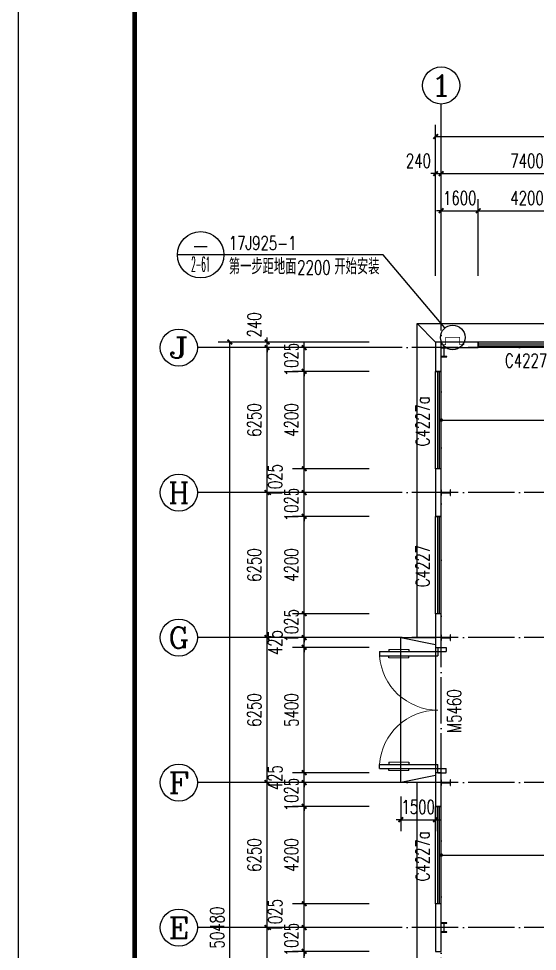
# Model space of a CAD drawing. Extents: x 13898408 to 14113608, y -853943 to -68012.
# Drawn here: x 13898408 to 13920751, y -265668 to -225464 of the extents above; entities that cross this region are included whole.
import ezdxf
from ezdxf.enums import TextEntityAlignment as Align

# ---------------------------------------------------------------- set-up
doc = ezdxf.new("R2010")
doc.units = 0
doc.header["$LTSCALE"] = 1000
doc.header["$MEASUREMENT"] = 0
doc.linetypes.add('DOTE', pattern=[2.42, 2, -0.2, 0.02, -0.2])
for name, color, linetype in [('AXIS', 3, 'Continuous'), ('AXIS_TEXT', 7, 'Continuous'), ('COLUMN', 2, 'Continuous'), ('DIM_LEAD', 3, 'Continuous'), ('DOTE', 1, 'DOTE'), ('PUB_DIM', 3, 'Continuous'), ('PUB_TEXT', 7, 'Continuous'), ('TK', 4, 'Continuous'), ('WALL-PARAPET', 6, 'Continuous'), ('WINDOW', 4, 'Continuous'), ('WINDOW_TEXT', 7, 'Continuous')]:
    doc.layers.add(name, color=color, linetype=linetype)
doc.styles.add('_TCH_AXIS', font='COMPLEX', dxfattribs={"bigfont": 'GBCBIG'})
doc.styles.add('_TCH_DIM', font='SIMPLEX', dxfattribs={"bigfont": 'GBCBIG'})
doc.styles.add('_TCH_DIM_T3', font='SIMPLEX', dxfattribs={"width": 0.705882, "bigfont": 'GBCBIG'})
doc.styles.add('_TCH_WINDOW', font='SIMPLEX', dxfattribs={"height": 3.5, "bigfont": 'GBCBIG'})
doc.styles.add('COMPLEX', font='COMPLEX')
doc.dimstyles.new('_TCH_ARCH&&200', dxfattribs={"dimtxt": 595, "dimasz": 200, "dimexe": 500, "dimexo": 600, "dimgap": 252.5, "dimtad": 1, "dimdec": 0, "dimzin": 0, "dimdsep": 46, "dimtxsty": '_TCH_DIM_T3', "dimblk": 'ARCHTICK', "dimcen": 0.09, "dimclrt": 7, "dimazin": 2, "dimtfac": 1, "dimtdec": 0, "dimtix": 1, "dimtmove": 2, "dimatfit": 3, "dimfxl": 0, "dimtolj": 1, "dimtzin": 0, "dimarcsym": 0})

# ---------------------------------------------------------------- blocks, each defined once
blk = doc.blocks.new('A$C797E1D2B')
at = {"layer": 'COLUMN'}
h = blk.add_hatch(color=256, dxfattribs=at)
h.paths.add_polyline_path([(125, 400), (250, 400), (250, 388), (130, 388), (130, 200), (125, 200)])
h.paths.add_polyline_path([(0, 400), (125, 400), (125, 200), (120, 200), (120, 388), (0, 388)])
h.paths.add_polyline_path([(0, 12), (120, 12), (120, 200), (125, 200), (125, 0), (0, 0)])
h.paths.add_polyline_path([(125, 200), (130, 200), (130, 12), (250, 12), (250, 0), (125, 0)])
blk.add_lwpolyline([(250, 0), (250, 12), (130, 12), (130, 388), (250, 388), (250, 400), (0, 400), (0, 388), (120, 388), (120, 12), (0, 12), (0, 0)], close=True, dxfattribs=at)
blk = doc.blocks.new('GeYuanFrame_54710130', base_point=(20.09, 4.53))
at = {"layer": 'TK'}
blk.add_lwpolyline([(20.09, 4.53), (20.09, 598.53), (1071.09, 598.53), (1071.09, 4.53)], close=True, dxfattribs=at)
at = {"layer": 'TK', "const_width": 1}
blk.add_lwpolyline([(45.09, 588.53), (1061.09, 588.53), (1061.09, 14.53), (45.09, 14.53)], close=True, dxfattribs=at)
blk = doc.blocks.new('_AXISO')
blk.add_circle((0, 0), 0.5)
at = {"layer": 'AXIS_TEXT', "style": 'COMPLEX', "width": 1.041667}
blk.add_attdef('A', text='', height=0.56, dxfattribs=at).set_placement((-0.25, -0.28), (0.25, -0.28), align=Align.FIT)
blk = doc.blocks.new('_ArchTick')
at = {"color": 0, "linetype": 'ByBlock', "const_width": 0.4}
blk.add_lwpolyline([(-0.5, -0.5), (0.5, 0.5)], dxfattribs=at)
blk = doc.blocks.new('*D87')
at = {"layer": 'AXIS', "color": 0, "lineweight": -2}
for p, q in [((13913508, -239403), (13907008, -239403)), ((13907508, -289883), (13907508, -239403)), ((13913508, -289883), (13907008, -289883))]:
    blk.add_line(p, q, dxfattribs=at)
at = {"layer": 'Defpoints', "color": 0}
for p in [(13907508, -239403), (13914108, -239403), (13914108, -289883)]:
    blk.add_point(p, dxfattribs=at)
at = {"layer": 'AXIS', "color": 0, "lineweight": -2, "xscale": 200, "yscale": 200, "zscale": 200}
for p, rotation in [((13907508, -239403), 90), ((13907508, -289883), 270)]:
    blk.add_blockref('_ArchTick', p, dxfattribs=dict(at, rotation=rotation))
at = {"layer": 'AXIS', "color": 7, "insert": (13906958, -264643), "char_height": 595, "attachment_point": 5, "rotation": 90, "style": '_TCH_DIM_T3'}
blk.add_mtext('\\A1;50480', dxfattribs=at)
blk = doc.blocks.new('*D93')
at = {"layer": 'AXIS', "color": 0, "lineweight": -2}
for p, q in [((13913508, -264643), (13908608, -264643)), ((13909108, -270893), (13909108, -264643)), ((13913508, -270893), (13908608, -270893))]:
    blk.add_line(p, q, dxfattribs=at)
at = {"layer": 'Defpoints', "color": 0}
for p in [(13909108, -264643), (13914108, -264643), (13914108, -270893)]:
    blk.add_point(p, dxfattribs=at)
at = {"layer": 'AXIS', "color": 0, "lineweight": -2, "xscale": 200, "yscale": 200, "zscale": 200}
for p, rotation in [((13909108, -264643), 90), ((13909108, -270893), 270)]:
    blk.add_blockref('_ArchTick', p, dxfattribs=dict(at, rotation=rotation))
at = {"layer": 'AXIS', "color": 7, "insert": (13908558, -267768), "char_height": 595, "attachment_point": 5, "rotation": 90, "style": '_TCH_DIM_T3'}
blk.add_mtext('\\A1;6250', dxfattribs=at)
blk = doc.blocks.new('*D94')
at = {"layer": 'AXIS', "color": 0, "lineweight": -2}
for p, q in [((13913508, -258393), (13908608, -258393)), ((13909108, -264643), (13909108, -258393)), ((13913508, -264643), (13908608, -264643))]:
    blk.add_line(p, q, dxfattribs=at)
at = {"layer": 'Defpoints', "color": 0}
for p in [(13909108, -258393), (13914108, -258393), (13914108, -264643)]:
    blk.add_point(p, dxfattribs=at)
at = {"layer": 'AXIS', "color": 0, "lineweight": -2, "xscale": 200, "yscale": 200, "zscale": 200}
for p, rotation in [((13909108, -258393), 90), ((13909108, -264643), 270)]:
    blk.add_blockref('_ArchTick', p, dxfattribs=dict(at, rotation=rotation))
at = {"layer": 'AXIS', "color": 7, "insert": (13908558, -261518), "char_height": 595, "attachment_point": 5, "rotation": 90, "style": '_TCH_DIM_T3'}
blk.add_mtext('\\A1;6250', dxfattribs=at)
blk = doc.blocks.new('*D95')
at = {"layer": 'AXIS', "color": 0, "lineweight": -2}
for p, q in [((13913508, -252143), (13908608, -252143)), ((13909108, -258393), (13909108, -252143)), ((13913508, -258393), (13908608, -258393))]:
    blk.add_line(p, q, dxfattribs=at)
at = {"layer": 'Defpoints', "color": 0}
for p in [(13909108, -252143), (13914108, -252143), (13914108, -258393)]:
    blk.add_point(p, dxfattribs=at)
at = {"layer": 'AXIS', "color": 0, "lineweight": -2, "xscale": 200, "yscale": 200, "zscale": 200}
for p, rotation in [((13909108, -252143), 90), ((13909108, -258393), 270)]:
    blk.add_blockref('_ArchTick', p, dxfattribs=dict(at, rotation=rotation))
at = {"layer": 'AXIS', "color": 7, "insert": (13908558, -255268), "char_height": 595, "attachment_point": 5, "rotation": 90, "style": '_TCH_DIM_T3'}
blk.add_mtext('\\A1;6250', dxfattribs=at)
blk = doc.blocks.new('*D96')
at = {"layer": 'AXIS', "color": 0, "lineweight": -2}
for p, q in [((13913508, -245893), (13908608, -245893)), ((13909108, -252143), (13909108, -245893)), ((13913508, -252143), (13908608, -252143))]:
    blk.add_line(p, q, dxfattribs=at)
at = {"layer": 'Defpoints', "color": 0}
for p in [(13909108, -245893), (13914108, -245893), (13914108, -252143)]:
    blk.add_point(p, dxfattribs=at)
at = {"layer": 'AXIS', "color": 0, "lineweight": -2, "xscale": 200, "yscale": 200, "zscale": 200}
for p, rotation in [((13909108, -245893), 90), ((13909108, -252143), 270)]:
    blk.add_blockref('_ArchTick', p, dxfattribs=dict(at, rotation=rotation))
at = {"layer": 'AXIS', "color": 7, "insert": (13908558, -249018), "char_height": 595, "attachment_point": 5, "rotation": 90, "style": '_TCH_DIM_T3'}
blk.add_mtext('\\A1;6250', dxfattribs=at)
blk = doc.blocks.new('*D97')
at = {"layer": 'AXIS', "color": 0, "lineweight": -2}
for p, q in [((13913508, -239643), (13908608, -239643)), ((13909108, -245893), (13909108, -239643)), ((13913508, -245893), (13908608, -245893))]:
    blk.add_line(p, q, dxfattribs=at)
at = {"layer": 'Defpoints', "color": 0}
for p in [(13909108, -239643), (13914108, -239643), (13914108, -245893)]:
    blk.add_point(p, dxfattribs=at)
at = {"layer": 'AXIS', "color": 0, "lineweight": -2, "xscale": 200, "yscale": 200, "zscale": 200}
for p, rotation in [((13909108, -239643), 90), ((13909108, -245893), 270)]:
    blk.add_blockref('_ArchTick', p, dxfattribs=dict(at, rotation=rotation))
at = {"layer": 'AXIS', "color": 7, "insert": (13908558, -242768), "char_height": 595, "attachment_point": 5, "rotation": 90, "style": '_TCH_DIM_T3'}
blk.add_mtext('\\A1;6250', dxfattribs=at)
blk = doc.blocks.new('*D98')
at = {"layer": 'AXIS', "color": 0, "lineweight": -2}
for p, q in [((13909108, -239403), (13909108, -239203)), ((13913508, -239403), (13908608, -239403)), ((13909108, -239643), (13909108, -239403)), ((13913508, -239643), (13908608, -239643)), ((13909108, -239643), (13909108, -239843))]:
    blk.add_line(p, q, dxfattribs=at)
at = {"layer": 'Defpoints', "color": 0}
for p in [(13909108, -239403), (13914108, -239403), (13914108, -239643)]:
    blk.add_point(p, dxfattribs=at)
at = {"layer": 'AXIS', "color": 0, "lineweight": -2, "xscale": 200, "yscale": 200, "zscale": 200}
for p, rotation in [((13909108, -239403), 270), ((13909108, -239643), 90)]:
    blk.add_blockref('_ArchTick', p, dxfattribs=dict(at, rotation=rotation))
at = {"layer": 'AXIS', "color": 7, "insert": (13908558, -238663), "char_height": 595, "attachment_point": 5, "rotation": 90, "style": '_TCH_DIM_T3'}
blk.add_mtext('\\A1;240', dxfattribs=at)
blk = doc.blocks.new('*D99')
at = {"layer": 'AXIS', "color": 0, "lineweight": -2}
for p, q in [((13916368, -236543), (13916368, -230043)), ((14079648, -236543), (14079648, -230043)), ((13916368, -230543), (14079648, -230543))]:
    blk.add_line(p, q, dxfattribs=at)
at = {"layer": 'Defpoints', "color": 0}
for p in [(14079648, -230543), (13916368, -237143), (14079648, -237143)]:
    blk.add_point(p, dxfattribs=at)
at = {"layer": 'AXIS', "color": 0, "lineweight": -2, "xscale": 200, "yscale": 200, "zscale": 200, "rotation": 180}
blk.add_blockref('_ArchTick', (13916368, -230543), dxfattribs=at)
at = {"layer": 'AXIS', "color": 0, "lineweight": -2, "xscale": 200, "yscale": 200, "zscale": 200}
blk.add_blockref('_ArchTick', (14079648, -230543), dxfattribs=at)
at = {"layer": 'AXIS', "color": 7, "insert": (13998008, -229993), "char_height": 595, "attachment_point": 5, "style": '_TCH_DIM_T3'}
blk.add_mtext('\\A1;163280', dxfattribs=at)
blk = doc.blocks.new('*D100')
at = {"layer": 'AXIS', "color": 0, "lineweight": -2}
for p, q in [((13916368, -236543), (13916368, -231643)), ((13916608, -236543), (13916608, -231643)), ((13916368, -232143), (13916168, -232143)), ((13916368, -232143), (13916608, -232143)), ((13916608, -232143), (13916808, -232143))]:
    blk.add_line(p, q, dxfattribs=at)
at = {"layer": 'Defpoints', "color": 0}
for p in [(13916608, -232143), (13916368, -237143), (13916608, -237143)]:
    blk.add_point(p, dxfattribs=at)
at = {"layer": 'AXIS', "color": 0, "lineweight": -2, "xscale": 200, "yscale": 200, "zscale": 200}
blk.add_blockref('_ArchTick', (13916368, -232143), dxfattribs=at)
at = {"layer": 'AXIS', "color": 0, "lineweight": -2, "xscale": 200, "yscale": 200, "zscale": 200, "rotation": 180}
blk.add_blockref('_ArchTick', (13916608, -232143), dxfattribs=at)
at = {"layer": 'AXIS', "color": 7, "insert": (13915628, -231593), "char_height": 595, "attachment_point": 5, "style": '_TCH_DIM_T3'}
blk.add_mtext('\\A1;240', dxfattribs=at)
blk = doc.blocks.new('*D101')
at = {"layer": 'AXIS', "color": 0, "lineweight": -2}
for p, q in [((13916608, -236543), (13916608, -231643)), ((13924008, -236543), (13924008, -231643)), ((13916608, -232143), (13924008, -232143))]:
    blk.add_line(p, q, dxfattribs=at)
at = {"layer": 'Defpoints', "color": 0}
for p in [(13924008, -232143), (13916608, -237143), (13924008, -237143)]:
    blk.add_point(p, dxfattribs=at)
at = {"layer": 'AXIS', "color": 0, "lineweight": -2, "xscale": 200, "yscale": 200, "zscale": 200, "rotation": 180}
blk.add_blockref('_ArchTick', (13916608, -232143), dxfattribs=at)
at = {"layer": 'AXIS', "color": 0, "lineweight": -2, "xscale": 200, "yscale": 200, "zscale": 200}
blk.add_blockref('_ArchTick', (13924008, -232143), dxfattribs=at)
at = {"layer": 'AXIS', "color": 7, "insert": (13920308, -231593), "char_height": 595, "attachment_point": 5, "style": '_TCH_DIM_T3'}
blk.add_mtext('\\A1;7400', dxfattribs=at)
blk = doc.blocks.new('$DorLib2D$00000011')
for p, q in [((-0.4667, 0.4709), (-0.4667, -0.0625)), ((-0.4667, 0.4709), (-0.4333, 0.4709)), ((-0.4333, 0.4709), (-0.4333, 0.0042)), ((0.4333, 0.4709), (0.4333, 0.0042)), ((0.4667, 0.4709), (0.4333, 0.4709)), ((0.4667, 0.4709), (0.4667, -0.0625)), ((-0.4833, 0.3962), (-0.4667, 0.3962)), ((-0.4167, 0.3962), (-0.4333, 0.3962)), ((0.4167, 0.3962), (0.4333, 0.3962)), ((0.4833, 0.3962), (0.4667, 0.3962)), ((-0.4833, 0.2346), (-0.4667, 0.2346)), ((-0.4167, 0.2346), (-0.4333, 0.2346)), ((0.4167, 0.2346), (0.4333, 0.2346)), ((0.4833, 0.2346), (0.4667, 0.2346)), ((-0.5, 0.0042), (-0.4333, 0.0042)), ((-0.5, 0.0042), (-0.5, -0.0625)), ((0.5, 0.0042), (0.4333, 0.0042)), ((0.5, 0.0042), (0.5, -0.0625)), ((-0.5, -0.0625), (-0.4667, -0.0625)), ((0.5, -0.0625), (0.4667, -0.0625))]:
    blk.add_line(p, q)
at = {"lineweight": 13}
for p, q in [((-0.4833, 0.3962), (-0.4833, 0.2346)), ((-0.4167, 0.3962), (-0.4167, 0.2346)), ((0.4167, 0.3962), (0.4167, 0.2346)), ((0.4833, 0.3962), (0.4833, 0.2346))]:
    blk.add_line(p, q, dxfattribs=at)
for centre, start, end in [((-0.4667, 0.0042), 0, 85.90396), ((0.4667, 0.0042), 94.09604, 180)]:
    blk.add_arc(centre, 0.4667, start, end, dxfattribs=at)
blk = doc.blocks.new('$TCHSYS$WIN2D')
for p, q in [((-0.5, 0.5), (0.5, 0.5)), ((-0.5, 0.5), (-0.5, -0.5)), ((0.5, 0.5), (0.5, -0.5)), ((0.5, 0.1667), (-0.5, 0.1667)), ((0.5, -0.1667), (-0.5, -0.1667)), ((-0.5, -0.5), (0.5, -0.5))]:
    blk.add_line(p, q)
blk = doc.blocks.new('*D336')
at = {"layer": 'Defpoints', "color": 0}
for p in [(13914868, -258393), (13916368, -258393), (13916368, -259993)]:
    blk.add_point(p, dxfattribs=at)
at = {"layer": 'PUB_DIM', "color": 0, "lineweight": -2}
for p, q in [((13914868, -258993), (13914868, -260493)), ((13916368, -258993), (13916368, -260493)), ((13914868, -259993), (13914668, -259993)), ((13914868, -259993), (13916368, -259993)), ((13916368, -259993), (13916568, -259993))]:
    blk.add_line(p, q, dxfattribs=at)
at = {"layer": 'PUB_DIM', "color": 0, "lineweight": -2, "xscale": 200, "yscale": 200, "zscale": 200}
blk.add_blockref('_ArchTick', (13914868, -259993), dxfattribs=at)
at = {"layer": 'PUB_DIM', "color": 0, "lineweight": -2, "xscale": 200, "yscale": 200, "zscale": 200, "rotation": 180}
blk.add_blockref('_ArchTick', (13916368, -259993), dxfattribs=at)
at = {"layer": 'PUB_DIM', "color": 7, "insert": (13915618, -259443), "char_height": 595, "attachment_point": 5, "style": '_TCH_DIM_T3'}
blk.add_mtext('\\A1;1500', dxfattribs=at)
blk = doc.blocks.new('*D427')
at = {"layer": 'Defpoints', "color": 0}
for p in [(13910708, -265668), (13914108, -265668), (13914108, -269868)]:
    blk.add_point(p, dxfattribs=at)
at = {"layer": 'PUB_DIM', "color": 0, "lineweight": -2}
for p, q in [((13913508, -265668), (13910208, -265668)), ((13910708, -269868), (13910708, -265668)), ((13913508, -269868), (13910208, -269868))]:
    blk.add_line(p, q, dxfattribs=at)
at = {"layer": 'PUB_DIM', "color": 0, "lineweight": -2, "xscale": 200, "yscale": 200, "zscale": 200}
for p, rotation in [((13910708, -265668), 90), ((13910708, -269868), 270)]:
    blk.add_blockref('_ArchTick', p, dxfattribs=dict(at, rotation=rotation))
at = {"layer": 'PUB_DIM', "color": 7, "insert": (13910158, -267768), "char_height": 595, "attachment_point": 5, "rotation": 90, "style": '_TCH_DIM_T3'}
blk.add_mtext('\\A1;4200', dxfattribs=at)
blk = doc.blocks.new('*D428')
at = {"layer": 'Defpoints', "color": 0}
for p in [(13910708, -264643), (13914108, -264643), (13914108, -265668)]:
    blk.add_point(p, dxfattribs=at)
at = {"layer": 'PUB_DIM', "color": 0, "lineweight": -2}
for p, q in [((13910708, -264643), (13910708, -264443)), ((13913508, -264643), (13910208, -264643)), ((13910708, -265668), (13910708, -264643)), ((13913508, -265668), (13910208, -265668)), ((13910708, -265668), (13910708, -265868))]:
    blk.add_line(p, q, dxfattribs=at)
at = {"layer": 'PUB_DIM', "color": 0, "lineweight": -2, "xscale": 200, "yscale": 200, "zscale": 200}
for p, rotation in [((13910708, -264643), 270), ((13910708, -265668), 90)]:
    blk.add_blockref('_ArchTick', p, dxfattribs=dict(at, rotation=rotation))
at = {"layer": 'PUB_DIM', "color": 7, "insert": (13910158, -265156), "char_height": 595, "attachment_point": 5, "rotation": 90, "style": '_TCH_DIM_T3'}
blk.add_mtext('\\A1;1025', dxfattribs=at)
blk = doc.blocks.new('*D429')
at = {"layer": 'Defpoints', "color": 0}
for p in [(13910708, -263618), (13914108, -263618), (13914108, -264643)]:
    blk.add_point(p, dxfattribs=at)
at = {"layer": 'PUB_DIM', "color": 0, "lineweight": -2}
for p, q in [((13913508, -263618), (13910208, -263618)), ((13910708, -264643), (13910708, -263618)), ((13913508, -264643), (13910208, -264643))]:
    blk.add_line(p, q, dxfattribs=at)
at = {"layer": 'PUB_DIM', "color": 0, "lineweight": -2, "xscale": 200, "yscale": 200, "zscale": 200}
for p, rotation in [((13910708, -263618), 90), ((13910708, -264643), 270)]:
    blk.add_blockref('_ArchTick', p, dxfattribs=dict(at, rotation=rotation))
at = {"layer": 'PUB_DIM', "color": 7, "insert": (13909458, -264131), "char_height": 595, "attachment_point": 5, "rotation": 90, "style": '_TCH_DIM_T3'}
blk.add_mtext('\\A1;1025', dxfattribs=at)
blk = doc.blocks.new('*D430')
at = {"layer": 'Defpoints', "color": 0}
for p in [(13910708, -259418), (13914108, -259418), (13914108, -263618)]:
    blk.add_point(p, dxfattribs=at)
at = {"layer": 'PUB_DIM', "color": 0, "lineweight": -2}
for p, q in [((13913508, -259418), (13910208, -259418)), ((13910708, -263618), (13910708, -259418)), ((13913508, -263618), (13910208, -263618))]:
    blk.add_line(p, q, dxfattribs=at)
at = {"layer": 'PUB_DIM', "color": 0, "lineweight": -2, "xscale": 200, "yscale": 200, "zscale": 200}
for p, rotation in [((13910708, -259418), 90), ((13910708, -263618), 270)]:
    blk.add_blockref('_ArchTick', p, dxfattribs=dict(at, rotation=rotation))
at = {"layer": 'PUB_DIM', "color": 7, "insert": (13910158, -261518), "char_height": 595, "attachment_point": 5, "rotation": 90, "style": '_TCH_DIM_T3'}
blk.add_mtext('\\A1;4200', dxfattribs=at)
blk = doc.blocks.new('*D431')
at = {"layer": 'Defpoints', "color": 0}
for p in [(13910708, -258393), (13914108, -258393), (13914108, -259418)]:
    blk.add_point(p, dxfattribs=at)
at = {"layer": 'PUB_DIM', "color": 0, "lineweight": -2}
for p, q in [((13913508, -258393), (13910208, -258393)), ((13910708, -258393), (13910708, -258193)), ((13910708, -259418), (13910708, -258393)), ((13913508, -259418), (13910208, -259418)), ((13910708, -259418), (13910708, -259618))]:
    blk.add_line(p, q, dxfattribs=at)
at = {"layer": 'PUB_DIM', "color": 0, "lineweight": -2, "xscale": 200, "yscale": 200, "zscale": 200}
for p, rotation in [((13910708, -258393), 270), ((13910708, -259418), 90)]:
    blk.add_blockref('_ArchTick', p, dxfattribs=dict(at, rotation=rotation))
at = {"layer": 'PUB_DIM', "color": 7, "insert": (13910158, -258906), "char_height": 595, "attachment_point": 5, "rotation": 90, "style": '_TCH_DIM_T3'}
blk.add_mtext('\\A1;1025', dxfattribs=at)
blk = doc.blocks.new('*D432')
at = {"layer": 'Defpoints', "color": 0}
for p in [(13910708, -257968), (13914108, -257968), (13914108, -258393)]:
    blk.add_point(p, dxfattribs=at)
at = {"layer": 'PUB_DIM', "color": 0, "lineweight": -2}
for p, q in [((13913508, -257968), (13910208, -257968)), ((13910708, -257968), (13910708, -257768)), ((13910708, -258393), (13910708, -257968)), ((13913508, -258393), (13910208, -258393)), ((13910708, -258393), (13910708, -258593))]:
    blk.add_line(p, q, dxfattribs=at)
at = {"layer": 'PUB_DIM', "color": 0, "lineweight": -2, "xscale": 200, "yscale": 200, "zscale": 200}
for p, rotation in [((13910708, -257968), 270), ((13910708, -258393), 90)]:
    blk.add_blockref('_ArchTick', p, dxfattribs=dict(at, rotation=rotation))
at = {"layer": 'PUB_DIM', "color": 7, "insert": (13909458, -258181), "char_height": 595, "attachment_point": 5, "rotation": 90, "style": '_TCH_DIM_T3'}
blk.add_mtext('\\A1;425', dxfattribs=at)
blk = doc.blocks.new('*D433')
at = {"layer": 'Defpoints', "color": 0}
for p in [(13910708, -252568), (13914108, -252568), (13914108, -257968)]:
    blk.add_point(p, dxfattribs=at)
at = {"layer": 'PUB_DIM', "color": 0, "lineweight": -2}
for p, q in [((13913508, -252568), (13910208, -252568)), ((13910708, -257968), (13910708, -252568)), ((13913508, -257968), (13910208, -257968))]:
    blk.add_line(p, q, dxfattribs=at)
at = {"layer": 'PUB_DIM', "color": 0, "lineweight": -2, "xscale": 200, "yscale": 200, "zscale": 200}
for p, rotation in [((13910708, -252568), 90), ((13910708, -257968), 270)]:
    blk.add_blockref('_ArchTick', p, dxfattribs=dict(at, rotation=rotation))
at = {"layer": 'PUB_DIM', "color": 7, "insert": (13910158, -255268), "char_height": 595, "attachment_point": 5, "rotation": 90, "style": '_TCH_DIM_T3'}
blk.add_mtext('\\A1;5400', dxfattribs=at)
blk = doc.blocks.new('*D434')
at = {"layer": 'Defpoints', "color": 0}
for p in [(13910708, -252143), (13914108, -252143), (13914108, -252568)]:
    blk.add_point(p, dxfattribs=at)
at = {"layer": 'PUB_DIM', "color": 0, "lineweight": -2}
for p, q in [((13910708, -252143), (13910708, -251943)), ((13913508, -252143), (13910208, -252143)), ((13910708, -252568), (13910708, -252143)), ((13913508, -252568), (13910208, -252568)), ((13910708, -252568), (13910708, -252768))]:
    blk.add_line(p, q, dxfattribs=at)
at = {"layer": 'PUB_DIM', "color": 0, "lineweight": -2, "xscale": 200, "yscale": 200, "zscale": 200}
for p, rotation in [((13910708, -252143), 270), ((13910708, -252568), 90)]:
    blk.add_blockref('_ArchTick', p, dxfattribs=dict(at, rotation=rotation))
at = {"layer": 'PUB_DIM', "color": 7, "insert": (13909458, -252356), "char_height": 595, "attachment_point": 5, "rotation": 90, "style": '_TCH_DIM_T3'}
blk.add_mtext('\\A1;425', dxfattribs=at)
blk = doc.blocks.new('*D435')
at = {"layer": 'Defpoints', "color": 0}
for p in [(13910708, -251118), (13914108, -251118), (13914108, -252143)]:
    blk.add_point(p, dxfattribs=at)
at = {"layer": 'PUB_DIM', "color": 0, "lineweight": -2}
for p, q in [((13913508, -251118), (13910208, -251118)), ((13910708, -251118), (13910708, -250918)), ((13910708, -252143), (13910708, -251118)), ((13913508, -252143), (13910208, -252143)), ((13910708, -252143), (13910708, -252343))]:
    blk.add_line(p, q, dxfattribs=at)
at = {"layer": 'PUB_DIM', "color": 0, "lineweight": -2, "xscale": 200, "yscale": 200, "zscale": 200}
for p, rotation in [((13910708, -251118), 270), ((13910708, -252143), 90)]:
    blk.add_blockref('_ArchTick', p, dxfattribs=dict(at, rotation=rotation))
at = {"layer": 'PUB_DIM', "color": 7, "insert": (13910158, -251631), "char_height": 595, "attachment_point": 5, "rotation": 90, "style": '_TCH_DIM_T3'}
blk.add_mtext('\\A1;1025', dxfattribs=at)
blk = doc.blocks.new('*D436')
at = {"layer": 'Defpoints', "color": 0}
for p in [(13910708, -246918), (13914108, -246918), (13914108, -251118)]:
    blk.add_point(p, dxfattribs=at)
at = {"layer": 'PUB_DIM', "color": 0, "lineweight": -2}
for p, q in [((13913508, -246918), (13910208, -246918)), ((13910708, -251118), (13910708, -246918)), ((13913508, -251118), (13910208, -251118))]:
    blk.add_line(p, q, dxfattribs=at)
at = {"layer": 'PUB_DIM', "color": 0, "lineweight": -2, "xscale": 200, "yscale": 200, "zscale": 200}
for p, rotation in [((13910708, -246918), 90), ((13910708, -251118), 270)]:
    blk.add_blockref('_ArchTick', p, dxfattribs=dict(at, rotation=rotation))
at = {"layer": 'PUB_DIM', "color": 7, "insert": (13910158, -249018), "char_height": 595, "attachment_point": 5, "rotation": 90, "style": '_TCH_DIM_T3'}
blk.add_mtext('\\A1;4200', dxfattribs=at)
blk = doc.blocks.new('*D437')
at = {"layer": 'Defpoints', "color": 0}
for p in [(13910708, -245893), (13914108, -245893), (13914108, -246918)]:
    blk.add_point(p, dxfattribs=at)
at = {"layer": 'PUB_DIM', "color": 0, "lineweight": -2}
for p, q in [((13913508, -245893), (13910208, -245893)), ((13910708, -245893), (13910708, -245693)), ((13910708, -246918), (13910708, -245893)), ((13913508, -246918), (13910208, -246918)), ((13910708, -246918), (13910708, -247118))]:
    blk.add_line(p, q, dxfattribs=at)
at = {"layer": 'PUB_DIM', "color": 0, "lineweight": -2, "xscale": 200, "yscale": 200, "zscale": 200}
for p, rotation in [((13910708, -245893), 270), ((13910708, -246918), 90)]:
    blk.add_blockref('_ArchTick', p, dxfattribs=dict(at, rotation=rotation))
at = {"layer": 'PUB_DIM', "color": 7, "insert": (13910158, -246406), "char_height": 595, "attachment_point": 5, "rotation": 90, "style": '_TCH_DIM_T3'}
blk.add_mtext('\\A1;1025', dxfattribs=at)
blk = doc.blocks.new('*D438')
at = {"layer": 'Defpoints', "color": 0}
for p in [(13910708, -244868), (13914108, -244868), (13914108, -245893)]:
    blk.add_point(p, dxfattribs=at)
at = {"layer": 'PUB_DIM', "color": 0, "lineweight": -2}
for p, q in [((13913508, -244868), (13910208, -244868)), ((13910708, -245893), (13910708, -244868)), ((13913508, -245893), (13910208, -245893))]:
    blk.add_line(p, q, dxfattribs=at)
at = {"layer": 'PUB_DIM', "color": 0, "lineweight": -2, "xscale": 200, "yscale": 200, "zscale": 200}
for p, rotation in [((13910708, -244868), 90), ((13910708, -245893), 270)]:
    blk.add_blockref('_ArchTick', p, dxfattribs=dict(at, rotation=rotation))
at = {"layer": 'PUB_DIM', "color": 7, "insert": (13909458, -245381), "char_height": 595, "attachment_point": 5, "rotation": 90, "style": '_TCH_DIM_T3'}
blk.add_mtext('\\A1;1025', dxfattribs=at)
blk = doc.blocks.new('*D439')
at = {"layer": 'Defpoints', "color": 0}
for p in [(13910708, -240668), (13914108, -240668), (13914108, -244868)]:
    blk.add_point(p, dxfattribs=at)
at = {"layer": 'PUB_DIM', "color": 0, "lineweight": -2}
for p, q in [((13913508, -240668), (13910208, -240668)), ((13910708, -244868), (13910708, -240668)), ((13913508, -244868), (13910208, -244868))]:
    blk.add_line(p, q, dxfattribs=at)
at = {"layer": 'PUB_DIM', "color": 0, "lineweight": -2, "xscale": 200, "yscale": 200, "zscale": 200}
for p, rotation in [((13910708, -240668), 90), ((13910708, -244868), 270)]:
    blk.add_blockref('_ArchTick', p, dxfattribs=dict(at, rotation=rotation))
at = {"layer": 'PUB_DIM', "color": 7, "insert": (13910158, -242768), "char_height": 595, "attachment_point": 5, "rotation": 90, "style": '_TCH_DIM_T3'}
blk.add_mtext('\\A1;4200', dxfattribs=at)
blk = doc.blocks.new('*D440')
at = {"layer": 'Defpoints', "color": 0}
for p in [(13910708, -239643), (13914108, -239643), (13914108, -240668)]:
    blk.add_point(p, dxfattribs=at)
at = {"layer": 'PUB_DIM', "color": 0, "lineweight": -2}
for p, q in [((13910708, -239643), (13910708, -239443)), ((13913508, -239643), (13910208, -239643)), ((13910708, -240668), (13910708, -239643)), ((13913508, -240668), (13910208, -240668)), ((13910708, -240668), (13910708, -240868))]:
    blk.add_line(p, q, dxfattribs=at)
at = {"layer": 'PUB_DIM', "color": 0, "lineweight": -2, "xscale": 200, "yscale": 200, "zscale": 200}
for p, rotation in [((13910708, -239643), 270), ((13910708, -240668), 90)]:
    blk.add_blockref('_ArchTick', p, dxfattribs=dict(at, rotation=rotation))
at = {"layer": 'PUB_DIM', "color": 7, "insert": (13910158, -240156), "char_height": 595, "attachment_point": 5, "rotation": 90, "style": '_TCH_DIM_T3'}
blk.add_mtext('\\A1;1025', dxfattribs=at)
blk = doc.blocks.new('*D441')
at = {"layer": 'Defpoints', "color": 0}
for p in [(13918208, -233743), (13916608, -237143), (13918208, -237143)]:
    blk.add_point(p, dxfattribs=at)
at = {"layer": 'PUB_DIM', "color": 0, "lineweight": -2}
for p, q in [((13916608, -236543), (13916608, -233243)), ((13918208, -236543), (13918208, -233243)), ((13916608, -233743), (13916408, -233743)), ((13916608, -233743), (13918208, -233743)), ((13918208, -233743), (13918408, -233743))]:
    blk.add_line(p, q, dxfattribs=at)
at = {"layer": 'PUB_DIM', "color": 0, "lineweight": -2, "xscale": 200, "yscale": 200, "zscale": 200}
blk.add_blockref('_ArchTick', (13916608, -233743), dxfattribs=at)
at = {"layer": 'PUB_DIM', "color": 0, "lineweight": -2, "xscale": 200, "yscale": 200, "zscale": 200, "rotation": 180}
blk.add_blockref('_ArchTick', (13918208, -233743), dxfattribs=at)
at = {"layer": 'PUB_DIM', "color": 7, "insert": (13917408, -233193), "char_height": 595, "attachment_point": 5, "style": '_TCH_DIM_T3'}
blk.add_mtext('\\A1;1600', dxfattribs=at)
blk = doc.blocks.new('*D442')
at = {"layer": 'Defpoints', "color": 0}
for p in [(13922408, -233743), (13918208, -237143), (13922408, -237143)]:
    blk.add_point(p, dxfattribs=at)
at = {"layer": 'PUB_DIM', "color": 0, "lineweight": -2}
for p, q in [((13918208, -236543), (13918208, -233243)), ((13922408, -236543), (13922408, -233243)), ((13918208, -233743), (13922408, -233743))]:
    blk.add_line(p, q, dxfattribs=at)
at = {"layer": 'PUB_DIM', "color": 0, "lineweight": -2, "xscale": 200, "yscale": 200, "zscale": 200, "rotation": 180}
blk.add_blockref('_ArchTick', (13918208, -233743), dxfattribs=at)
at = {"layer": 'PUB_DIM', "color": 0, "lineweight": -2, "xscale": 200, "yscale": 200, "zscale": 200}
blk.add_blockref('_ArchTick', (13922408, -233743), dxfattribs=at)
at = {"layer": 'PUB_DIM', "color": 7, "insert": (13920308, -233193), "char_height": 595, "attachment_point": 5, "style": '_TCH_DIM_T3'}
blk.add_mtext('\\A1;4200', dxfattribs=at)

msp = doc.modelspace()

# ---------------------------------------------------------------- linework, layer by layer
at = {"ltscale": 0.5}
for p, q in [((13916368, -239403.1), (13915568, -238603.1)), ((13914868, -252143.1), (13916368, -252443.1)), ((13916368, -258093.1), (13914868, -258393.1))]:
    msp.add_line(p, q, dxfattribs=at)
for points in [[(13915568, -252143.1), (13915568, -238603.1), (13938808, -238603.1)], [(13916368, -258393.1), (13914868, -258393.1), (13914868, -252143.1), (13916368, -252143.1)], [(13915568, -270893.1), (13915568, -258393.1)]]:
    msp.add_lwpolyline(points, dxfattribs=at)
at = {"const_width": 30}
msp.add_lwpolyline([(13916608, -239523.1), (13916808, -239523.1), (13916808, -239203.1), (13917408, -239203.1), (13917408, -239523.1), (13917608, -239523.1)], dxfattribs=at)
at = {"layer": 'AXIS'}
for p, q in [((13916608, -237143.1), (13916608, -229143.1)), ((13914108, -239643.1), (13906108, -239643.1)), ((13914108, -245893.1), (13906108, -245893.1)), ((13914108, -252143.1), (13906108, -252143.1)), ((13914108, -258393.1), (13906108, -258393.1)), ((13914108, -264643.1), (13906108, -264643.1))]:
    msp.add_line(p, q, dxfattribs=at)
at = {"layer": 'DIM_LEAD'}
for p, q in [((13907248.4, -235643.1), (13905248.4, -235643.1)), ((13914108, -235643.1), (13907248.4, -235643.1)), ((13916766.3, -238797.6), (13914108, -235643.1)), ((13916608, -242768.1), (13920708, -242768.1)), ((13920708, -242768.1), (13933669.7, -242768.1)), ((13916608, -261518.1), (13920708, -261518.1)), ((13920708, -261518.1), (13933669.7, -261518.1))]:
    msp.add_line(p, q, dxfattribs=at)
at = {"layer": 'DIM_LEAD', "const_width": 80}
for points in [[(13916568, -242768.1, 1), (13916648, -242768.1, 1)], [(13916568, -261518.1, 1), (13916648, -261518.1, 1)]]:
    msp.add_lwpolyline(points, format="xyb", close=True, dxfattribs=at)
at = {"layer": 'DIM_LEAD'}
for centre, radius in [((13906248.4, -235643.1), 1000), ((13917108, -239203.1), 530.2)]:
    msp.add_circle(centre, radius, dxfattribs=at)
at = {"layer": 'DOTE'}
for p, q in [((13916608, -292143.1), (13916608, -237143.1)), ((14081908, -239643.1), (13914108, -239643.1)), ((14081908, -245893.1), (13914108, -245893.1)), ((14081908, -252143.1), (13914108, -252143.1)), ((14081908, -258393.1), (13914108, -258393.1)), ((14081908, -264643.1), (13914108, -264643.1))]:
    msp.add_line(p, q, dxfattribs=at)
at = {"layer": 'WALL-PARAPET'}
for p, q in [((13916368, -239403.1), (13916368, -240668.1)), ((13918208, -239403.1), (13916368, -239403.1)), ((13918208, -239643.1), (13918208, -239403.1)), ((13916608, -240668.1), (13916608, -239643.1)), ((13916608, -239643.1), (13918208, -239643.1)), ((13916368, -240668.1), (13916608, -240668.1)), ((13916368, -244868.1), (13916368, -246918.1)), ((13916608, -244868.1), (13916368, -244868.1)), ((13916608, -246918.1), (13916608, -244868.1)), ((13916368, -246918.1), (13916608, -246918.1)), ((13916368, -251118.1), (13916368, -252568.1)), ((13916608, -251118.1), (13916368, -251118.1)), ((13916608, -252568.1), (13916608, -251118.1)), ((13916368, -252568.1), (13916608, -252568.1)), ((13916368, -257968.1), (13916368, -259418.1)), ((13916608, -257968.1), (13916368, -257968.1)), ((13916608, -259418.1), (13916608, -257968.1)), ((13916368, -259418.1), (13916608, -259418.1)), ((13916368, -263618.1), (13916368, -265668.1)), ((13916608, -263618.1), (13916368, -263618.1)), ((13916608, -265668.1), (13916608, -263618.1)), ((13916368, -265668.1), (13916608, -265668.1))]:
    msp.add_line(p, q, dxfattribs=at)
at = {"layer": 'WINDOW'}
msp.add_line((13916368, -252568.1), (13916368, -257968.1), dxfattribs=at)

# ---------------------------------------------------------------- block references
at = {"xscale": 200, "yscale": 200, "zscale": 200}
msp.add_blockref('GeYuanFrame_54710130', (13898408, -324043.1), dxfattribs=at)
for p, rotation in [((13916858, -239643.1), 180), ((13917008, -246018.1), 89.99999999999999), ((13917008, -252268.1), 89.99999999999999), ((13917008, -258518.1), 89.99999999999999), ((13916858, -264443.1), 180)]:
    msp.add_blockref('A$C797E1D2B', p, dxfattribs=dict(rotation=rotation))
at = {"layer": 'AXIS'}
ref = msp.add_blockref('_AXISO', (13916608, -228343.1), dxfattribs=dict(at, xscale=1600, yscale=1600, zscale=1600))
ref.add_attrib('A', '1', dxfattribs={"layer": 'AXIS_TEXT', "ltscale": 0.5, "height": 905.1, "style": '_TCH_AXIS', "width": 2.333333}).set_placement((13916155.4, -228795.6), (13917060.5, -228795.6), align=Align.FIT)
ref = msp.add_blockref('_AXISO', (13905308, -239643.1), dxfattribs=dict(at, xscale=1600, yscale=1600, zscale=1600))
ref.add_attrib('A', 'J', dxfattribs={"layer": 'AXIS_TEXT', "ltscale": 0.5, "height": 905.1, "style": '_TCH_AXIS', "width": 1.909091}).set_placement((13904855.4, -240095.6), (13905760.5, -240095.6), align=Align.FIT)
ref = msp.add_blockref('_AXISO', (13905308, -245893.1), dxfattribs=dict(at, xscale=1600, yscale=1600, zscale=1600))
ref.add_attrib('A', 'H', dxfattribs={"layer": 'AXIS_TEXT', "ltscale": 0.5, "height": 905.1, "style": '_TCH_AXIS', "width": 1.05}).set_placement((13904855.4, -246345.6), (13905760.5, -246345.6), align=Align.FIT)
ref = msp.add_blockref('_AXISO', (13905308, -252143.1), dxfattribs=dict(at, xscale=1600, yscale=1600, zscale=1600))
ref.add_attrib('A', 'G', dxfattribs={"layer": 'AXIS_TEXT', "ltscale": 0.5, "height": 905.1, "style": '_TCH_AXIS', "width": 1.166667}).set_placement((13904855.4, -252595.6), (13905760.5, -252595.6), align=Align.FIT)
ref = msp.add_blockref('_AXISO', (13905308, -258393.1), dxfattribs=dict(at, xscale=1600, yscale=1600, zscale=1600))
ref.add_attrib('A', 'F', dxfattribs={"layer": 'AXIS_TEXT', "ltscale": 0.5, "height": 905.1, "style": '_TCH_AXIS', "width": 1.3125}).set_placement((13904855.4, -258845.6), (13905760.5, -258845.6), align=Align.FIT)
ref = msp.add_blockref('_AXISO', (13905308, -264643.1), dxfattribs=dict(at, xscale=1600, yscale=1600, zscale=1600))
ref.add_attrib('A', 'E', dxfattribs={"layer": 'AXIS_TEXT', "ltscale": 0.5, "height": 905.1, "style": '_TCH_AXIS', "width": 1.3125}).set_placement((13904855.4, -265095.6), (13905760.5, -265095.6), align=Align.FIT)
at = {"layer": 'WINDOW'}
ref = msp.add_blockref('$TCHSYS$WIN2D', (13920308, -239523.1), dxfattribs=dict(at, xscale=4200, yscale=-240, zscale=4200, rotation=180))
ref.add_attrib('A', 'C4227', (13919358, -240500.4), dxfattribs={"layer": 'WINDOW_TEXT', "ltscale": 0.5, "height": 595, "style": '_TCH_WINDOW', "width": 0.705882})
ref = msp.add_blockref('$TCHSYS$WIN2D', (13916488, -242768.1), dxfattribs=dict(at, xscale=-4200, yscale=240, zscale=-4200, rotation=270))
ref.add_attrib('A', 'C4227a', (13916105.7, -243898.1), dxfattribs={"layer": 'WINDOW_TEXT', "ltscale": 0.5, "height": 595, "rotation": 90, "style": '_TCH_WINDOW', "width": 0.705882})
ref = msp.add_blockref('$TCHSYS$WIN2D', (13916488, -249018.1), dxfattribs=dict(at, xscale=-4200, yscale=240, zscale=-4200, rotation=270))
ref.add_attrib('A', 'C4227', (13916105.7, -249968.1), dxfattribs={"layer": 'WINDOW_TEXT', "ltscale": 0.5, "height": 595, "rotation": 90, "style": '_TCH_WINDOW', "width": 0.705882})
ref = msp.add_blockref('$DorLib2D$00000011', (13916488, -255268.1), dxfattribs=dict(at, xscale=5400, yscale=-5400, zscale=5400, rotation=270))
ref.add_attrib('A', 'M5460', (13917465.3, -256248.1), dxfattribs={"layer": 'WINDOW_TEXT', "ltscale": 0.5, "height": 595, "rotation": 90, "style": '_TCH_WINDOW', "width": 0.705882})
ref = msp.add_blockref('$TCHSYS$WIN2D', (13916488, -261518.1), dxfattribs=dict(at, xscale=-4200, yscale=240, zscale=-4200, rotation=270))
ref.add_attrib('A', 'C4227a', (13916105.7, -262648.1), dxfattribs={"layer": 'WINDOW_TEXT', "ltscale": 0.5, "height": 595, "rotation": 90, "style": '_TCH_WINDOW', "width": 0.705882})

# ---------------------------------------------------------------- texts
at = {"layer": 'PUB_TEXT', "style": '_TCH_DIM', "width": 0.705882}
for s, p in [('17J925-1', (13907458.4, -235433.1)), ('2200', (13910407.4, -236486.1))]:
    msp.add_text(s, height=595, dxfattribs=at).set_placement(p)
at = {"layer": 'PUB_TEXT', "style": '_TCH_DIM'}
for s, height, width, p, p2 in [('-', 644, 1.458333, (13905845.9, -235562.6), (13906650.9, -235562.6)), ('2-61', 643.99, 0.369718, (13905845.9, -236367.6), (13906650.9, -236367.6))]:
    msp.add_text(s, height=height, dxfattribs=dict(at, width=width)).set_placement(p, p2, align=Align.FIT)
for s, p in [('第一步距地面', (13907458.4, -236486.1)), ('开始安装', (13912007.4, -236486.1))]:
    msp.add_text(s, height=675.18, dxfattribs=at).set_placement(p)

# ---------------------------------------------------------------- dimensions: what is measured, and where the dimension line sits
at = {"layer": 'AXIS'}
for p1, p2, distance, text, picture, middle in [((13916368, -237143.1), (14079648, -237143.1), 6600, '163280', '*D99', (13998008, -229993.1)), ((13916608, -237143.1), (13924008, -237143.1), 5000, '7400', '*D101', (13920308, -231593.1)), ((13914108, -289883.1), (13914108, -239403.1), 6600, '50480', '*D87', (13906958, -264643.1)), ((13914108, -245893.1), (13914108, -239643.1), 5000, '6250', '*D97', (13908558, -242768.1)), ((13914108, -252143.1), (13914108, -245893.1), 5000, '6250', '*D96', (13908558, -249018.1)), ((13914108, -258393.1), (13914108, -252143.1), 5000, '6250', '*D95', (13908558, -255268.1)), ((13914108, -264643.1), (13914108, -258393.1), 5000, '6250', '*D94', (13908558, -261518.1)), ((13914108, -270893.1), (13914108, -264643.1), 5000, '6250', '*D93', (13908558, -267768.1))]:
    dim = msp.add_aligned_dim(p1=p1, p2=p2, distance=distance, text=text, dimstyle='_TCH_ARCH&&200', dxfattribs=at)
    dim.commit()
    dim.dimension.update_dxf_attribs({"geometry": picture, "text_midpoint": middle})
for base, p1, p2, angle, picture, middle in [((13916608, -232143.1), (13916368, -237143.1), (13916608, -237143.1), 0, '*D100', (13915628, -231593.1)), ((13909108, -239403.1), (13914108, -239643.1), (13914108, -239403.1), 90, '*D98', (13908558, -238663.1))]:
    dim = msp.add_linear_dim(base=base, p1=p1, p2=p2, angle=angle, text='240', dimstyle='_TCH_ARCH&&200', dxfattribs=at)
    dim.commit()
    dim.dimension.update_dxf_attribs({"geometry": picture, "text_midpoint": middle, "dimtype": 161})
at = {"layer": 'PUB_DIM'}
for p1, p2, distance, text, picture, middle in [((13916608, -237143.1), (13918208, -237143.1), 3400, '1600', '*D441', (13917408, -233193.1)), ((13918208, -237143.1), (13922408, -237143.1), 3400, '4200', '*D442', (13920308, -233193.1)), ((13914108, -240668.1), (13914108, -239643.1), 3400, '1025', '*D440', (13910158, -240155.6)), ((13914108, -244868.1), (13914108, -240668.1), 3400, '4200', '*D439', (13910158, -242768.1)), ((13914108, -246918.1), (13914108, -245893.1), 3400, '1025', '*D437', (13910158, -246405.6)), ((13914108, -251118.1), (13914108, -246918.1), 3400, '4200', '*D436', (13910158, -249018.1)), ((13914108, -252143.1), (13914108, -251118.1), 3400, '1025', '*D435', (13910158, -251630.6)), ((13914108, -257968.1), (13914108, -252568.1), 3400, '5400', '*D433', (13910158, -255268.1)), ((13914108, -259418.1), (13914108, -258393.1), 3400, '1025', '*D431', (13910158, -258905.6)), ((13914868, -258393.1), (13916368, -258393.1), -1600, '1500', '*D336', (13915618, -259443.1)), ((13914108, -263618.1), (13914108, -259418.1), 3400, '4200', '*D430', (13910158, -261518.1)), ((13914108, -265668.1), (13914108, -264643.1), 3400, '1025', '*D428', (13910158, -265155.6)), ((13914108, -269868.1), (13914108, -265668.1), 3400, '4200', '*D427', (13910158, -267768.1))]:
    dim = msp.add_aligned_dim(p1=p1, p2=p2, distance=distance, text=text, dimstyle='_TCH_ARCH&&200', dxfattribs=at)
    dim.commit()
    dim.dimension.update_dxf_attribs({"geometry": picture, "text_midpoint": middle})
for base, p1, p2, text, picture, middle in [((13910708, -244868.1), (13914108, -245893.1), (13914108, -244868.1), '1025', '*D438', (13909458, -245380.6)), ((13910708, -252143.1), (13914108, -252568.1), (13914108, -252143.1), '425', '*D434', (13909458, -252355.6)), ((13910708, -257968.1), (13914108, -258393.1), (13914108, -257968.1), '425', '*D432', (13909458, -258180.6)), ((13910708, -263618.1), (13914108, -264643.1), (13914108, -263618.1), '1025', '*D429', (13909458, -264130.6))]:
    dim = msp.add_linear_dim(base=base, p1=p1, p2=p2, angle=90, text=text, dimstyle='_TCH_ARCH&&200', dxfattribs=at)
    dim.commit()
    dim.dimension.update_dxf_attribs({"geometry": picture, "text_midpoint": middle, "dimtype": 161})

doc.saveas('drawing.dxf')
